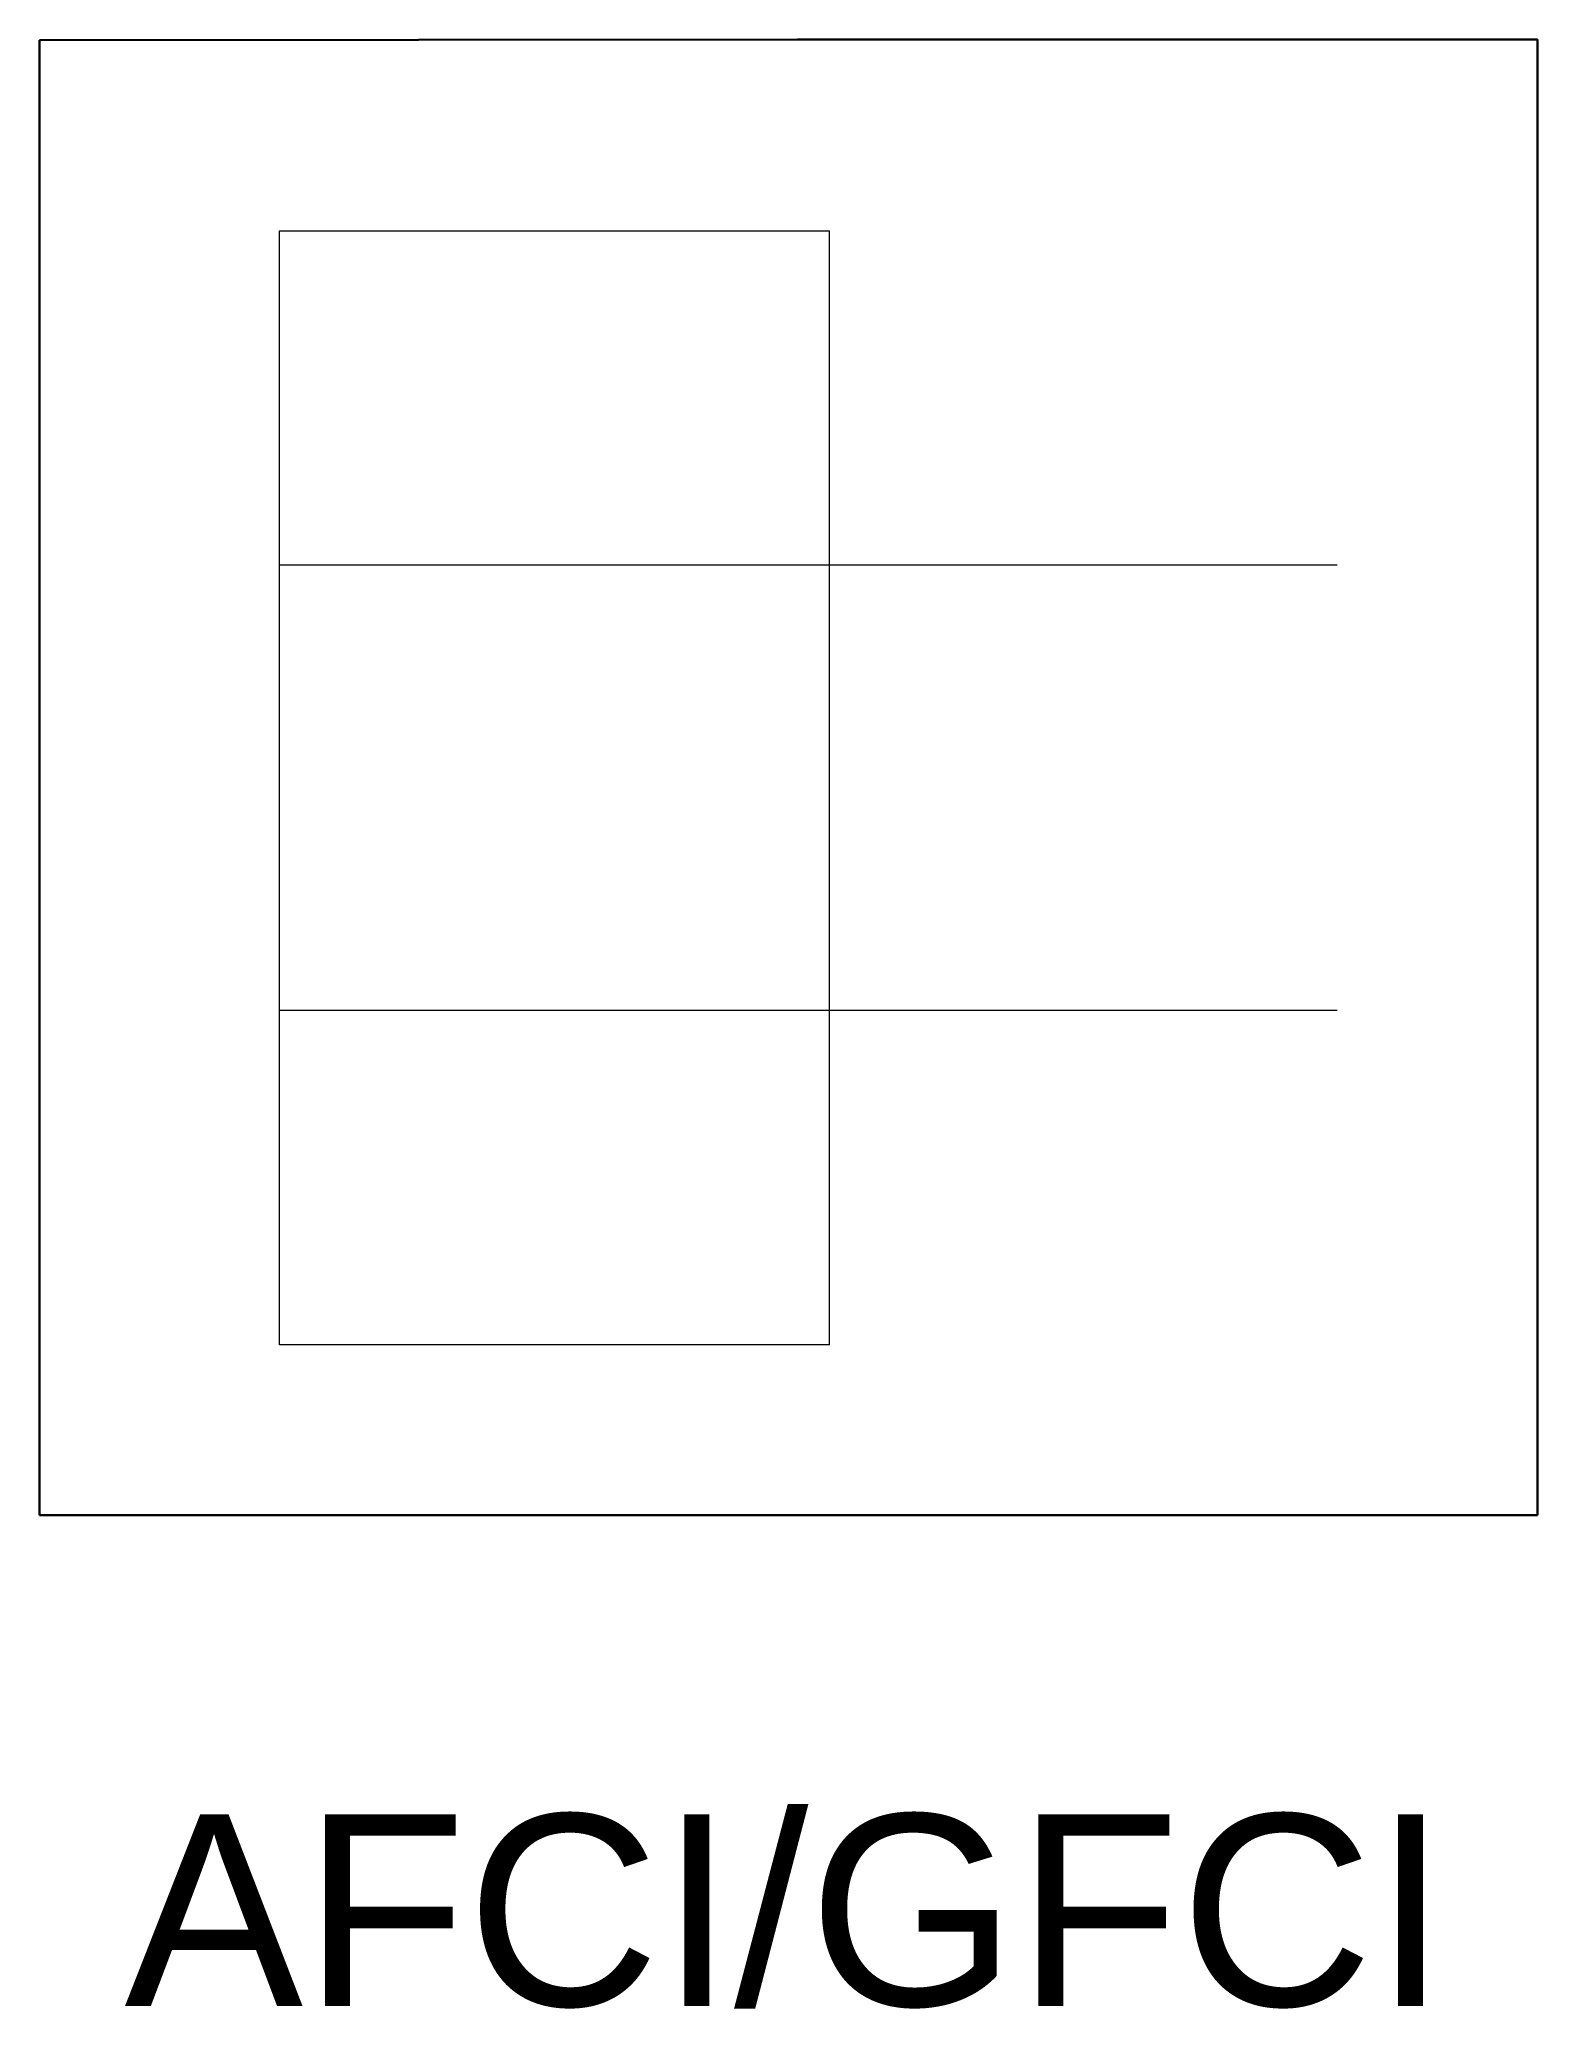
# Model space of a CAD drawing. Header units: inches. Extents: x -37.54 to -33.63, y -225.31 to -220.18.
import ezdxf

# ---------------------------------------------------------------- set-up
doc = ezdxf.new("R2010")
doc.units = ezdxf.units.IN
doc.header["$MEASUREMENT"] = 0
doc.layers.add('E101-Electrical-1st-floor', color=7, linetype='Continuous', lineweight=9)
doc.styles.add('Small', font='Arial.ttf', dxfattribs={"height": 0.5})

# ---------------------------------------------------------------- blocks, each defined once
blk = doc.blocks.new('L1-ceiling-gfci-duplex-122')
at = {"layer": 'E101-Electrical-1st-floor', "lineweight": 30}
for p, q in [((-2.0625, 1.8795, -95.5), (-0.0835, 1.8818, -95.5)), ((-2.0625, -1.9703, -95.5), (-2.0625, 1.8795, -95.5)), ((-0.0835, 1.8818, -95.5), (1.848, 1.8818, -95.5)), ((1.848, 1.8818, -95.5), (1.848, -1.9703, -95.5)), ((1.848, -1.9703, -95.5), (-2.0625, -1.9703, -95.5))]:
    blk.add_line(p, q, dxfattribs=at)
at = {"layer": 'E101-Electrical-1st-floor'}
for p, q in [((-1.436, 1.3817, -95.5), (0, 1.3817, -95.5)), ((-1.436, -1.5252, -95.5), (-1.436, 1.3817, -95.5)), ((0, -1.5252, -95.5), (0, 1.3817, -95.5)), ((1.3246, 0.5096, -95.5), (-1.436, 0.5096, -95.5)), ((1.3246, -0.6532, -95.5), (-1.436, -0.6532, -95.5)), ((0, -1.5252, -95.5), (-1.436, -1.5252, -95.5))]:
    blk.add_line(p, q, dxfattribs=at)

msp = doc.modelspace()

# ---------------------------------------------------------------- block references
at = {"layer": 'E101-Electrical-1st-floor', "lineweight": 5}
msp.add_blockref('L1-ceiling-gfci-duplex-122', (-35.4743, -222.0568, 95.5), dxfattribs=at)

# ---------------------------------------------------------------- texts
at = {"layer": 'E101-Electrical-1st-floor', "lineweight": 5, "style": 'Small'}
msp.add_text('AFCI/GFCI', height=0.5, dxfattribs=at).set_placement((-37.3146, -225.3077))

doc.saveas('drawing.dxf')
